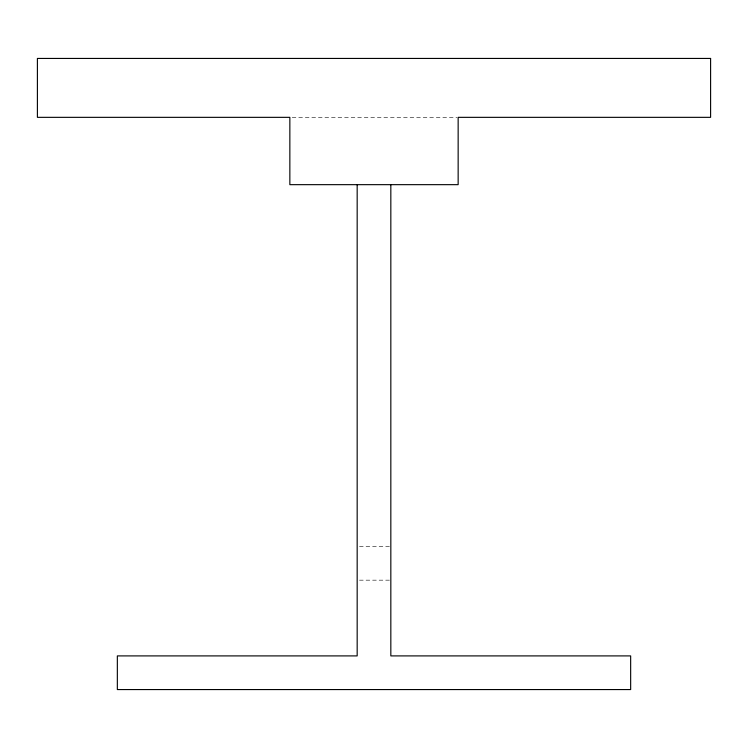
<?xml version="1.0" encoding="UTF-8"?>
<svg xmlns="http://www.w3.org/2000/svg" width="748" height="748" viewBox="0 0 748 748"><rect width="100%" height="100%" fill="white"/><g stroke="black" fill="none" stroke-linecap="round" stroke-linejoin="round"><path stroke-width="0.56" stroke-dasharray="3.74 2.81" d="M292.188 117.343L456.981 117.343M359.489 546.508L390.83 546.508M359.489 580.168L390.83 580.168"/><path stroke-width="1.12" d="M390.83 184.663L390.83 655.903L630.658 655.903L630.658 689.562L117.343 689.562L117.343 655.903L357.17 655.903L357.17 184.663M710.6 58.438L37.4 58.438L37.4 117.343L289.85 117.343L289.85 184.663L458.15 184.663L458.15 117.343L710.6 117.343L710.6 58.438"/></g></svg>
